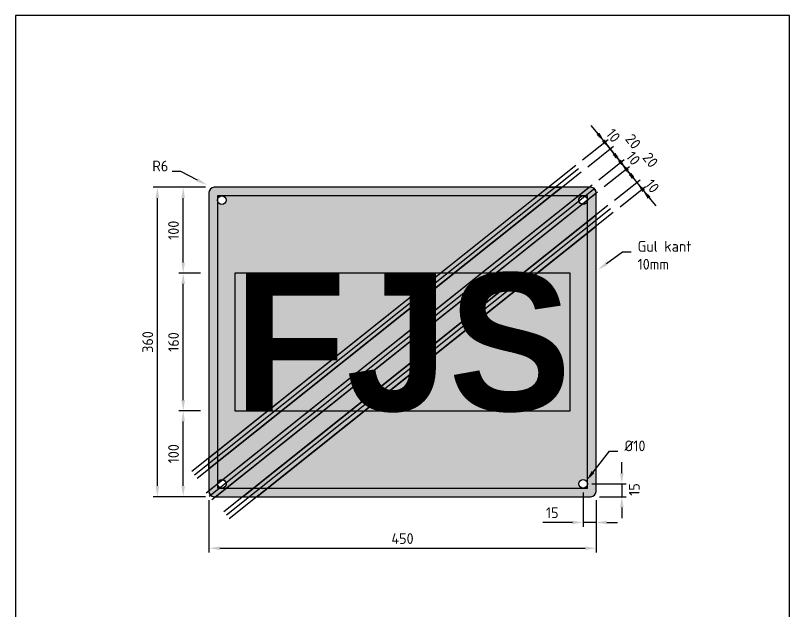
# Model space of a CAD drawing. Header units: millimetres. Extents: x 0 to 900, y 0 to 1385.
# Drawn here: x 0 to 900, y 692 to 1385 of the extents above; entities that cross this region are included whole.
import ezdxf
from ezdxf import colors
from ezdxf.entities.mleader import LeaderData, LeaderLine
from ezdxf.math import Vec2, Vec3

# ---------------------------------------------------------------- set-up
doc = ezdxf.new("R2010")
doc.units = ezdxf.units.MM
for name, color, linetype, plot in [('Diagonal-kontur', 34, 'Continuous', False), ('Hjelpelinjer', 41, 'Continuous', False), ('Skilt-kontur', 4, 'Continuous', False)]:
    doc.layers.add(name, color=color, linetype=linetype, plot=plot)
for name, color, linetype in [('DIM-ISO_1-10', 4, 'Continuous'), ('RAMME', 7, 'Continuous'), ('Skravur-Sort', 250, 'Continuous')]:
    doc.layers.add(name, color=color, linetype=linetype)
for name, color, linetype, true_color in [('Skravur-grå', 7, 'Continuous', 0xd3d3d3), ('Skravur-Gul', 7, 'Continuous', 0xffcc1f), ('Symbol-tekst', 7, 'Continuous', 0xffcc1f)]:
    doc.layers.add(name, color=color, linetype=linetype, true_color=true_color)
doc.styles.add('ISO25', font='ISO3098.shx')
doc.styles.add('Myriad', font='Myrrg.ttf')
doc.dimstyles.new('DIM-ISO_1-5', dxfattribs={"dimscale": 5, "dimtxt": 2.5, "dimasz": 2.5, "dimexe": 1, "dimexo": 2, "dimgap": 1, "dimtad": 1, "dimdec": 0, "dimdsep": 46, "dimtxsty": 'ISO25', "dimcen": 0, "dimclrd": 256, "dimclre": 256, "dimclrt": 2, "dimadec": 0, "dimazin": 0, "dimtp": 0.1, "dimtm": 0.1, "dimtfac": 0.71, "dimtdec": 0, "dimtmove": 0, "dimatfit": 3, "dimfxl": 1, "dimtzin": 0, "dimarcsym": 0})

# ---------------------------------------------------------------- blocks, each defined once
blk = doc.blocks.new('*D9')
at = {"layer": 'Defpoints', "color": 0, "transparency": 16777216}
for p in [(164.9999999999998, 1185), (230.9999999999998, 1185), (230.9999999999998, 825)]:
    blk.add_point(p, dxfattribs=at)
at = {"layer": 'DIM-ISO_1-10', "lineweight": -2, "transparency": 16777216}
for p, q in [((220.9999999999998, 1185), (159.9999999999998, 1185)), ((164.9999999999997, 837.5), (164.9999999999998, 1172.5)), ((220.9999999999998, 825), (159.9999999999997, 825))]:
    blk.add_line(p, q, dxfattribs=at)
at = {"layer": 'DIM-ISO_1-10', "transparency": 16777216}
for points in [[(162.9166666666664, 1172.5), (167.0833333333331, 1172.5), (164.9999999999998, 1185)], [(162.9166666666664, 837.5), (167.0833333333331, 837.5), (164.9999999999997, 825)]]:
    blk.add_solid(points, dxfattribs=at)
at = {"layer": 'DIM-ISO_1-10', "color": 2, "transparency": 16777216, "insert": (153.7499999999996, 1005), "char_height": 12.5, "attachment_point": 5, "rotation": 90, "style": 'ISO25'}
blk.add_mtext('360', dxfattribs=at)
blk = doc.blocks.new('*D10')
at = {"layer": 'Defpoints', "color": 0, "transparency": 16777216}
for p in [(659.9999999999995, 840), (675, 831), (675, 795)]:
    blk.add_point(p, dxfattribs=at)
at = {"layer": 'DIM-ISO_1-10', "lineweight": -2, "transparency": 16777216}
for p, q in [((659.9999999999995, 830), (659.9999999999995, 790)), ((675, 821), (675, 790)), ((647.4999999999995, 795), (613.2322330470331, 795)), ((675, 795), (659.9999999999995, 795)), ((687.5, 795), (700, 795))]:
    blk.add_line(p, q, dxfattribs=at)
at = {"layer": 'DIM-ISO_1-10', "transparency": 16777216}
for points in [[(647.4999999999995, 797.0833333333334), (647.4999999999995, 792.9166666666666), (659.9999999999995, 795)], [(687.5, 797.0833333333334), (687.5, 792.9166666666666), (675, 795)]]:
    blk.add_solid(points, dxfattribs=at)
at = {"layer": 'DIM-ISO_1-10', "color": 2, "transparency": 16777216, "insert": (624.1161165235162, 806.25), "char_height": 12.5, "attachment_point": 5, "style": 'ISO25'}
blk.add_mtext('15', dxfattribs=at)
blk = doc.blocks.new('*D11')
at = {"layer": 'Defpoints', "color": 0, "transparency": 16777216}
for p in [(659.9999999999995, 840), (669, 825), (705.0000000000002, 825)]:
    blk.add_point(p, dxfattribs=at)
at = {"layer": 'DIM-ISO_1-10', "lineweight": -2, "transparency": 16777216}
for p, q in [((705.0000000000002, 852.5), (705.0000000000002, 865)), ((669.9999999999995, 840), (710.0000000000002, 840)), ((705.0000000000002, 840), (705.0000000000002, 825)), ((679, 825), (710.0000000000002, 825)), ((705.0000000000002, 812.5), (705.0000000000002, 800))]:
    blk.add_line(p, q, dxfattribs=at)
at = {"layer": 'DIM-ISO_1-10', "transparency": 16777216}
for points in [[(702.9166666666669, 852.5), (707.0833333333336, 852.5), (705.0000000000002, 840)], [(702.9166666666669, 812.5), (707.0833333333336, 812.5), (705.0000000000002, 825)]]:
    blk.add_solid(points, dxfattribs=at)
at = {"layer": 'DIM-ISO_1-10', "color": 2, "transparency": 16777216, "insert": (719.5103718870887, 833.3512464887099), "char_height": 12.5, "attachment_point": 5, "rotation": 90, "style": 'ISO25'}
blk.add_mtext('15', dxfattribs=at)
blk = doc.blocks.new('*D12')
at = {"layer": 'Defpoints', "color": 0, "transparency": 16777216}
for p in [(194.9999999999998, 925), (224.9999999999998, 925), (230.9999999999998, 825)]:
    blk.add_point(p, dxfattribs=at)
at = {"layer": 'DIM-ISO_1-10', "lineweight": -2, "transparency": 16777216}
for p, q in [((214.9999999999998, 925), (189.9999999999998, 925)), ((194.9999999999998, 837.5), (194.9999999999998, 912.5)), ((220.9999999999998, 825), (189.9999999999997, 825))]:
    blk.add_line(p, q, dxfattribs=at)
at = {"layer": 'DIM-ISO_1-10', "transparency": 16777216}
for points in [[(192.9166666666664, 912.5), (197.0833333333331, 912.5), (194.9999999999998, 925)], [(192.9166666666664, 837.5), (197.0833333333331, 837.5), (194.9999999999997, 825)]]:
    blk.add_solid(points, dxfattribs=at)
at = {"layer": 'DIM-ISO_1-10', "color": 2, "transparency": 16777216, "insert": (183.7499999999996, 875), "char_height": 12.5, "attachment_point": 5, "rotation": 90, "style": 'ISO25'}
blk.add_mtext('100', dxfattribs=at)
blk = doc.blocks.new('*D8')
at = {"layer": 'Defpoints', "color": 0, "transparency": 16777216}
for p in [(194.9999999999998, 1085), (224.9999999999998, 1085), (224.9999999999998, 925)]:
    blk.add_point(p, dxfattribs=at)
at = {"layer": 'DIM-ISO_1-10', "lineweight": -2, "transparency": 16777216}
for p, q in [((214.9999999999998, 1085), (189.9999999999998, 1085)), ((194.9999999999997, 937.5), (194.9999999999998, 1072.5)), ((214.9999999999998, 925), (189.9999999999997, 925))]:
    blk.add_line(p, q, dxfattribs=at)
at = {"layer": 'DIM-ISO_1-10', "transparency": 16777216}
for points in [[(192.9166666666664, 1072.5), (197.0833333333331, 1072.5), (194.9999999999998, 1085)], [(192.9166666666664, 937.5), (197.0833333333331, 937.5), (194.9999999999997, 925)]]:
    blk.add_solid(points, dxfattribs=at)
at = {"layer": 'DIM-ISO_1-10', "color": 2, "transparency": 16777216, "insert": (183.7499999999996, 1005), "char_height": 12.5, "attachment_point": 5, "rotation": 90, "style": 'ISO25'}
blk.add_mtext('160', dxfattribs=at)
blk = doc.blocks.new('*D13')
at = {"layer": 'Defpoints', "color": 0, "transparency": 16777216}
for p in [(194.9999999999998, 1185), (230.9999999999998, 1185), (224.9999999999998, 1085)]:
    blk.add_point(p, dxfattribs=at)
at = {"layer": 'DIM-ISO_1-10', "lineweight": -2, "transparency": 16777216}
for p, q in [((220.9999999999998, 1185), (189.9999999999998, 1185)), ((194.9999999999998, 1097.5), (194.9999999999998, 1172.5)), ((214.9999999999998, 1085), (189.9999999999997, 1085))]:
    blk.add_line(p, q, dxfattribs=at)
at = {"layer": 'DIM-ISO_1-10', "transparency": 16777216}
for points in [[(192.9166666666664, 1172.5), (197.0833333333331, 1172.5), (194.9999999999998, 1185)], [(192.9166666666664, 1097.5), (197.0833333333331, 1097.5), (194.9999999999997, 1085)]]:
    blk.add_solid(points, dxfattribs=at)
at = {"layer": 'DIM-ISO_1-10', "color": 2, "transparency": 16777216, "insert": (183.7499999999996, 1135), "char_height": 12.5, "attachment_point": 5, "rotation": 90, "style": 'ISO25'}
blk.add_mtext('100', dxfattribs=at)
blk = doc.blocks.new('*D14')
at = {"layer": 'Defpoints', "color": 0, "transparency": 16777216}
for p in [(691.370917851429, 1229.707769417317), (651.4045813577345, 1210.594042200135), (657.6440268804158, 1202.779356053559)]:
    blk.add_point(p, dxfattribs=at)
at = {"layer": 'DIM-ISO_1-10', "lineweight": -2, "transparency": 16777216}
for p, q in [((677.3321654253963, 1247.290813247114), (669.5328585220448, 1257.059170930335)), ((659.2192675043111, 1216.833487722817), (689.0388154020361, 1240.642178325234)), ((685.1314723287478, 1237.522455563893), (691.370917851429, 1229.707769417317)), ((665.4587130269923, 1209.01880157624), (695.2782609247173, 1232.827492178658)), ((699.1702247547805, 1219.939411734096), (706.9695316581319, 1210.171054050876))]:
    blk.add_line(p, q, dxfattribs=at)
at = {"layer": 'DIM-ISO_1-10', "transparency": 16777216}
for points in [[(678.9602250392663, 1248.590697731006), (675.7041058115262, 1245.990928763222), (685.1314723287478, 1237.522455563893)], [(700.7982843686505, 1221.239296217988), (697.5421651409104, 1218.639527250205), (691.370917851429, 1229.707769417317)]]:
    blk.add_solid(points, dxfattribs=at)
at = {"layer": 'DIM-ISO_1-10', "color": 2, "transparency": 16777216, "insert": (695.0556086379329, 1245.314072845633), "char_height": 12.5, "attachment_point": 5, "rotation": 308.60476225893046, "style": 'ISO25'}
blk.add_mtext('10', dxfattribs=at)
blk = doc.blocks.new('*D15')
at = {"layer": 'Defpoints', "color": 0, "transparency": 16777216}
for p in [(703.8498088967913, 1214.078397124164), (657.6440268804158, 1202.779356053559), (670.3849002497354, 1187.359157156187)]:
    blk.add_point(p, dxfattribs=at)
at = {"layer": 'DIM-ISO_1-10', "lineweight": -2, "transparency": 16777216}
for p, q in [((683.5716109480776, 1239.476127100537), (675.7723040447261, 1249.244484783758)), ((665.4587130269922, 1209.01880157624), (695.2782609247174, 1232.827492178658)), ((691.3709178514291, 1229.707769417317), (703.8498088967913, 1214.078397124164)), ((678.199586396312, 1193.598602678868), (707.7571519700796, 1217.198119885505)), ((711.6491158001427, 1204.310039440944), (719.4484227034941, 1194.541681757723))]:
    blk.add_line(p, q, dxfattribs=at)
at = {"layer": 'DIM-ISO_1-10', "transparency": 16777216}
for points in [[(685.1996705619476, 1240.776011584429), (681.9435513342075, 1238.176242616646), (691.3709178514291, 1229.707769417317)], [(713.2771754140127, 1205.609923924836), (710.0210561862726, 1203.010154957052), (703.8498088967913, 1214.078397124164)]]:
    blk.add_solid(points, dxfattribs=at)
at = {"layer": 'DIM-ISO_1-10', "color": 2, "transparency": 16777216, "insert": (718.1816992028889, 1238.457709140804), "char_height": 12.5, "attachment_point": 5, "rotation": 308.6047622589305, "style": 'ISO25'}
blk.add_mtext('20', dxfattribs=at)
blk = doc.blocks.new('*D16')
at = {"layer": 'Defpoints', "color": 0, "transparency": 16777216}
for p in [(710.0892544194725, 1206.263710977588), (670.3849002497354, 1187.359157156187), (676.6243457724167, 1179.54447100961)]:
    blk.add_point(p, dxfattribs=at)
at = {"layer": 'DIM-ISO_1-10', "lineweight": -2, "transparency": 16777216}
for p, q in [((696.0505019934398, 1223.846754807385), (688.2511950900882, 1233.615112490605)), ((678.199586396312, 1193.598602678868), (707.7571519700796, 1217.198119885505)), ((684.4390319189932, 1185.783916532291), (713.9965974927608, 1209.383433738928)), ((703.8498088967913, 1214.078397124164), (710.0892544194725, 1206.263710977588)), ((717.888561322824, 1196.495353294367), (725.6878682261754, 1186.726995611147))]:
    blk.add_line(p, q, dxfattribs=at)
at = {"layer": 'DIM-ISO_1-10', "transparency": 16777216}
for points in [[(697.6785616073098, 1225.146639291277), (694.4224423795697, 1222.546870323493), (703.8498088967913, 1214.078397124164)], [(719.5166209366939, 1197.795237778259), (716.2605017089538, 1195.195468810475), (710.0892544194725, 1206.263710977588)]]:
    blk.add_solid(points, dxfattribs=at)
at = {"layer": 'DIM-ISO_1-10', "color": 2, "transparency": 16777216, "insert": (718.3046623678456, 1218.795506064823), "char_height": 12.5, "attachment_point": 5, "rotation": 308.6047622589305, "style": 'ISO25'}
blk.add_mtext('10', dxfattribs=at)
blk = doc.blocks.new('*D17')
at = {"layer": 'Defpoints', "color": 0, "transparency": 16777216}
for p in [(722.5681454648347, 1190.634338684435), (676.6243457724167, 1179.54447100961), (688.8412544938225, 1163.705925320678)]:
    blk.add_point(p, dxfattribs=at)
at = {"layer": 'DIM-ISO_1-10', "lineweight": -2, "transparency": 16777216}
for p, q in [((702.289947516121, 1216.032068660808), (694.4906406127695, 1225.800426344029)), ((684.4390319189932, 1185.783916532291), (713.9965974927608, 1209.383433738928)), ((710.0892544194725, 1206.263710977588), (722.5681454648347, 1190.634338684435)), ((696.655940640399, 1169.945370843359), (726.475488538123, 1193.754061445776)), ((730.3674523681862, 1180.865981001215), (738.1667592715378, 1171.097623317994))]:
    blk.add_line(p, q, dxfattribs=at)
at = {"layer": 'DIM-ISO_1-10', "transparency": 16777216}
for points in [[(703.9180071299911, 1217.3319531447), (700.661887902251, 1214.732184176916), (710.0892544194725, 1206.263710977588)], [(731.9955119820563, 1182.165865485106), (728.7393927543162, 1179.566096517323), (722.5681454648347, 1190.634338684435)]]:
    blk.add_solid(points, dxfattribs=at)
at = {"layer": 'DIM-ISO_1-10', "color": 2, "transparency": 16777216, "insert": (738.2245828641007, 1216.829284467343), "char_height": 12.5, "attachment_point": 5, "rotation": 308.6047622589305, "style": 'ISO25'}
blk.add_mtext('20', dxfattribs=at)
blk = doc.blocks.new('*D18')
at = {"layer": 'Defpoints', "color": 0, "transparency": 16777216}
for p in [(728.807590987516, 1182.819652537858), (688.8412544938225, 1163.705925320678), (695.0807000165036, 1155.891239174101)]:
    blk.add_point(p, dxfattribs=at)
at = {"layer": 'DIM-ISO_1-10', "lineweight": -2, "transparency": 16777216}
for p, q in [((714.7688385614833, 1200.402696367656), (706.9695316581317, 1210.171054050876)), ((696.655940640399, 1169.945370843359), (726.475488538123, 1193.754061445776)), ((722.5681454648347, 1190.634338684435), (728.807590987516, 1182.819652537858)), ((702.89538616308, 1162.130684696782), (732.7149340608044, 1185.939375299199)), ((736.6068978908676, 1173.051294854638), (744.4062047942191, 1163.282937171417))]:
    blk.add_line(p, q, dxfattribs=at)
at = {"layer": 'DIM-ISO_1-10', "transparency": 16777216}
for points in [[(716.3968981753533, 1201.702580851548), (713.1407789476132, 1199.102811883764), (722.5681454648347, 1190.634338684435)], [(738.2349575047376, 1174.35117933853), (734.9788382769975, 1171.751410370746), (728.807590987516, 1182.819652537858)]]:
    blk.add_solid(points, dxfattribs=at)
at = {"layer": 'DIM-ISO_1-10', "color": 2, "transparency": 16777216, "insert": (740.3404047510064, 1186.453478220109), "char_height": 12.5, "attachment_point": 5, "rotation": 308.6047622589305, "style": 'ISO25'}
blk.add_mtext('10', dxfattribs=at)
blk = doc.blocks.new('*D19')
at = {"layer": 'Defpoints', "color": 0, "transparency": 16777216}
for p in [(224.9999999999998, 831), (675, 831), (675, 765)]:
    blk.add_point(p, dxfattribs=at)
at = {"layer": 'DIM-ISO_1-10', "lineweight": -2, "transparency": 16777216}
for p, q in [((224.9999999999998, 821), (224.9999999999998, 760)), ((675, 821), (675, 760)), ((237.4999999999998, 765), (662.5, 765))]:
    blk.add_line(p, q, dxfattribs=at)
at = {"layer": 'DIM-ISO_1-10', "transparency": 16777216}
for points in [[(237.4999999999998, 767.0833333333334), (237.4999999999998, 762.9166666666666), (224.9999999999998, 765)], [(662.5, 767.0833333333334), (662.5, 762.9166666666666), (675, 765)]]:
    blk.add_solid(points, dxfattribs=at)
at = {"layer": 'DIM-ISO_1-10', "color": 2, "transparency": 16777216, "insert": (449.9999999999999, 776.25), "char_height": 12.5, "attachment_point": 5, "style": 'ISO25'}
blk.add_mtext('450', dxfattribs=at)

msp = doc.modelspace()

# ---------------------------------------------------------------- hatches: boundary and pattern name
at = {"layer": 'Skravur-grå'}
h = msp.add_hatch(color=256, dxfattribs=at)
h.dxf.hatch_style = 1
h.paths.add_polyline_path([(234.9999999999998, 1175), (234.9999999999998, 835), (665, 835), (665, 1175)])
edge = h.paths.add_edge_path(flags=16)
edge.add_arc((240, 1170), 5, 0, 360)
edge = h.paths.add_edge_path(flags=16)
edge.add_arc((240.0000000000002, 840), 5, 0, 360)
edge = h.paths.add_edge_path(flags=17)
edge.add_arc((659.9999999999995, 840), 5, 0, 360)
edge = h.paths.add_edge_path(flags=17)
edge.add_arc((660, 1170), 5, 0, 360)
at = {"layer": 'Skravur-Gul'}
h = msp.add_hatch(color=256, dxfattribs=at)
h.dxf.hatch_style = 1
edge = h.paths.add_edge_path()
edge.add_line((224.9999999999998, 1179), (224.9999999999998, 831))
edge.add_arc((230.9999999999998, 831), 6, 180, 270)
edge.add_line((230.9999999999998, 825), (669, 825))
edge.add_arc((669, 831), 6, 270, 360)
edge.add_line((675, 831), (675, 1179))
edge.add_arc((669, 1179), 6, 0, 90)
edge.add_line((669, 1185), (230.9999999999998, 1185))
edge.add_arc((230.9999999999998, 1179), 6, 90, 180)
h.paths.add_polyline_path([(234.9999999999998, 1175), (234.9999999999998, 835), (665, 835), (665, 1175)], flags=16)
at = {"layer": 'Skravur-Sort'}
h = msp.add_hatch(color=256, dxfattribs=at)
h.dxf.hatch_style = 1
edge = h.paths.add_edge_path()
edge.add_line((232.5698611435693, 825), (658.6429654469829, 1165.187676525636))
edge.add_arc((660.0000000417853, 1170.000000017881), 5.000000028551025, 152.0836548627396, 254.25199620574722, ccw=False)
edge.add_arc((660, 1170), 5, 90, 152.0836544575021, ccw=False)
edge.add_arc((660.0000000000003, 1170), 4.999999999999773, 2.957527906875214, 90.00000000000392, ccw=False)
edge.add_line((664.9933402793353, 1170.25797839981), (675, 1178.247551751831))
edge.add_arc((669.0328224003183, 1178.987240956464), 6.012848628195517, 352.9336821679137, 450.3127626300947)
edge.add_line((669, 1185), (667.4301388564304, 1185))
edge.add_line((667.4301388564304, 1185), (241.3570345530172, 844.8123234743643))
edge.add_arc((240, 840), 5.00000000000009, -46.5265050277614, 74.25199661098401, ccw=False)
edge.add_arc((240.0000000000002, 839.9999999999999), 4.999999999999954, 182.957527906875, 313.4734949722378, ccw=False)
edge.add_line((235.006659720665, 839.7420216001902), (224.9999999999998, 831.7524482481683))
edge.add_arc((231.0304139985441, 831.0689487956429), 6.069025003692303, 173.533575110961, 269.7128696870527)
edge.add_line((230.9999999999998, 825), (232.5698611435693, 825))
h = msp.add_hatch(color=256, dxfattribs=at)
h.dxf.hatch_style = 1
h.paths.add_polyline_path([(224.9999999999998, 870.1417059065111), (619.34894335445, 1185), (635.3760085217772, 1185), (224.9999999999998, 857.3452866870637)])
h = msp.add_hatch(color=256, dxfattribs=at)
h.dxf.hatch_style = 1
h.paths.add_polyline_path([(280.6510566455498, 825), (675, 1139.858294093489), (675, 1152.654713312936), (264.6239914782231, 825)])

# ---------------------------------------------------------------- linework, layer by layer
at = {"layer": 'Diagonal-kontur'}
msp.add_lwpolyline([(232.5698611435693, 825), (658.6429654469829, 1165.187676525636, -0.4778774857396095), (655.5818394927212, 1172.340909594991, -0.2777176679297647), (660, 1175, -0.3991743783882504), (664.9933402793353, 1170.25797839981), (675, 1178.247551751831, 0.4524583306956689), (669, 1185), (667.4301388564304, 1185), (241.3570345530172, 844.8123234743643, -0.5818883255078938), (243.4400947193309, 836.3715363689251, -0.6402398650910751), (235.006659720665, 839.7420216001902), (224.9999999999998, 831.7524482481683, 0.4461664105094717), (230.9999999999998, 825)], format="xyb", close=True, dxfattribs=at)
for points in [[(224.9999999999998, 870.1417059065111), (619.34894335445, 1185), (635.3760085217772, 1185), (224.9999999999998, 857.3452866870637)], [(280.6510566455498, 825), (675, 1139.858294093489), (675, 1152.654713312936), (264.6239914782231, 825)]]:
    msp.add_lwpolyline(points, close=True, dxfattribs=at)
at = {"layer": 'Hjelpelinjer'}
for p, q in [((651.4045813577345, 1210.594042200135), (204.9192999834963, 854.1087608258988)), ((654.5243041190752, 1206.686699126847), (208.039022744837, 850.2014177526107)), ((657.6440268804158, 1202.779356053559), (211.1587455061776, 846.2940746793226)), ((670.3849002497354, 1187.359157156187), (221.8992707459474, 829.2767466143004)), ((673.5046230110761, 1183.451814082898), (225.0189935072881, 825.3694035410123)), ((676.6243457724167, 1179.54447100961), (228.1387162686287, 821.4620604677242)), ((688.8412544938224, 1163.705925320678), (242.3559731195842, 807.220643946441)), ((691.960977255163, 1159.798582247389), (245.4756958809248, 803.3133008731529)), ((695.0807000165037, 1155.891239174101), (248.5954186422655, 799.4059577998648))]:
    msp.add_line(p, q, dxfattribs=at)
msp.add_lwpolyline([(224.9999999999998, 1179), (224.9999999999998, 831, 0.4142135623730951), (230.9999999999998, 825), (669, 825, 0.4142135623730951), (675, 831), (675, 1179, 0.4142135623730951), (669, 1185), (230.9999999999998, 1185, 0.4142135623730951)], format="xyb", close=True, dxfattribs=at)
for points in [[(234.9999999999998, 1175), (234.9999999999998, 835), (665, 835), (665, 1175)], [(255, 925), (645, 925), (645, 1085), (255, 1085)]]:
    msp.add_lwpolyline(points, close=True, dxfattribs=at)
at = {"layer": 'RAMME'}
msp.add_lwpolyline([(0, 0), (900, 0), (900, 1385), (0, 1385)], close=True, dxfattribs=at)
at = {"layer": 'Skilt-kontur'}
for centre in [(240, 1170), (660, 1170), (240.0000000000002, 840), (659.9999999999995, 840)]:
    msp.add_circle(centre, 5, dxfattribs=at)

# ---------------------------------------------------------------- texts
at = {"layer": 'Symbol-tekst', "insert": (449.9999999999999, 1084.999999999998), "char_height": 160, "attachment_point": 2, "style": 'Myriad'}
msp.add_mtext_dynamic_manual_height_columns('{\\fNSBMyriad Bold|b0|i0|c0|p2;FJS}', width=300, gutter_width=1.25, heights=[0], dxfattribs=at)

# ---------------------------------------------------------------- dimensions: what is measured, and where the dimension line sits
at = {"layer": 'DIM-ISO_1-10'}
for base, p1, p2, angle, override, picture, middle, dimtype in [((691.370917851429, 1229.707769417317), (651.4045813577345, 1210.594042200135), (657.6440268804158, 1202.779356053559), 308.60476225893296, {"dimtmove": 2, "dimatfit": 2}, '*D14', (695.0556086379329, 1245.314072845633), 161), ((703.8498088967913, 1214.078397124164), (657.6440268804158, 1202.779356053559), (670.3849002497354, 1187.359157156187), 128.6047622589305, {"dimtmove": 2, "dimatfit": 2}, '*D15', (718.1816992028889, 1238.457709140804), 160), ((710.0892544194725, 1206.263710977588), (670.3849002497354, 1187.359157156187), (676.6243457724167, 1179.54447100961), 128.6047622589305, {"dimtmove": 2, "dimatfit": 2}, '*D16', (718.3046623678456, 1218.795506064823), 160), ((722.5681454648347, 1190.634338684435), (676.6243457724167, 1179.54447100961), (688.8412544938224, 1163.705925320678), 128.6047622589305, {"dimtmove": 2, "dimatfit": 2}, '*D17', (738.2245828641007, 1216.829284467343), 160), ((728.807590987516, 1182.819652537858), (688.8412544938224, 1163.705925320678), (695.0807000165037, 1155.891239174101), 128.6047622589305, {"dimtmove": 2, "dimatfit": 2}, '*D18', (740.3404047510064, 1186.453478220109), 160), ((705.0000000000002, 825), (659.9999999999995, 840), (669, 825), 90, {"dimtmove": 2}, '*D11', (719.5103718870887, 833.3512464887099), 160)]:
    dim = msp.add_linear_dim(base=base, p1=p1, p2=p2, angle=angle, dimstyle='DIM-ISO_1-5', override=override, dxfattribs=at)
    dim.commit()
    dim.dimension.update_dxf_attribs({"geometry": picture, "text_midpoint": middle, "dimtype": dimtype})
for base, p2, picture, middle in [((164.9999999999998, 1185), (230.9999999999998, 1185), '*D9', (153.7499999999996, 1005)), ((194.9999999999998, 925), (224.9999999999998, 925), '*D12', (183.7499999999996, 875))]:
    dim = msp.add_linear_dim(base=base, p1=(230.9999999999998, 825), p2=p2, angle=90, dimstyle='DIM-ISO_1-5', dxfattribs=at)
    dim.commit()
    dim.dimension.update_dxf_attribs({"geometry": picture, "text_midpoint": middle})
for base, p1, p2, picture, middle in [((194.9999999999998, 1185), (224.9999999999998, 1085), (230.9999999999998, 1185), '*D13', (183.7499999999996, 1135)), ((194.9999999999998, 1085), (224.9999999999998, 925), (224.9999999999998, 1085), '*D8', (183.7499999999996, 1005))]:
    dim = msp.add_linear_dim(base=base, p1=p1, p2=p2, angle=90, dimstyle='DIM-ISO_1-5', override={"dimtmove": 1}, dxfattribs=at)
    dim.commit()
    dim.dimension.update_dxf_attribs({"geometry": picture, "text_midpoint": middle})
dim = msp.add_linear_dim(base=(675, 795), p1=(659.9999999999995, 840), p2=(675, 831), dimstyle='DIM-ISO_1-5', dxfattribs=at)
dim.commit()
dim.dimension.update_dxf_attribs({"geometry": '*D10', "text_midpoint": (624.1161165235162, 795), "dimtype": 160})
dim = msp.add_linear_dim(base=(675, 765), p1=(224.9999999999998, 831), p2=(675, 831), dimstyle='DIM-ISO_1-5', dxfattribs=at)
dim.commit()
dim.dimension.update_dxf_attribs({"geometry": '*D19', "text_midpoint": (449.9999999999999, 776.25)})

# ---------------------------------------------------------------- leaders
ml = msp.add_multileader_mtext('Standard', dxfattribs=at)
ml.set_content('R6', color=2, style='ISO25')
ml.set_leader_properties()
ml.build(insert=Vec2(0, 0))
ml.multileader.update_dxf_attribs({"text_left_attachment_type": 7, "text_right_attachment_type": 7, "text_top_attachment_type": 10, "text_bottom_attachment_type": 10, "dogleg_length": 2, "arrow_head_size": 12.5, "scale": 5})
ctx = ml.context
ctx.base_point, ctx.scale, ctx.char_height, ctx.arrow_head_size, ctx.landing_gap_size, ctx.plane_origin = Vec3(151.6623395192901, 1203.554894561637), 5, 12.5, 12.5, 7.5, Vec3(222.676363419265, 1187.741647655102)
ctx.left_attachment, ctx.right_attachment, ctx.top_attachment, ctx.bottom_attachment = 7, 7, 10, 10
notes = []
notes.append((ctx, [(0, (1, 1, 0), (192.1801064722565, 1203.554894561637), (-1, 0), 10, [(0, [(222.676363419265, 1187.741647655102)], 0, [])])]))
ctx.mtext.insert, ctx.mtext.flow_direction = Vec3(159.1623395192901, 1216.054894561637), 5
ml = msp.add_multileader_mtext('Standard', dxfattribs=at)
ml.set_content('Gul kant\\P10mm ', color=2, style='ISO25')
ml.set_leader_properties()
ml.build(insert=Vec2(0, 0))
ml.multileader.update_dxf_attribs({"text_left_attachment_type": 7, "text_right_attachment_type": 7, "text_top_attachment_type": 10, "text_bottom_attachment_type": 10, "dogleg_length": 2, "arrow_head_size": 12.5, "scale": 5})
ctx = ml.context
ctx.base_point, ctx.scale, ctx.char_height, ctx.arrow_head_size, ctx.landing_gap_size, ctx.plane_origin = Vec3(715.8576750902757, 1110.087141444219), 5, 12.5, 12.5, 7.5, Vec3(677.3236365807347, 1088.954973361404)
ctx.left_attachment, ctx.right_attachment, ctx.top_attachment, ctx.bottom_attachment = 7, 7, 10, 10
notes.append((ctx, [(0, (1, 1, 0), (705.8576750902757, 1110.087141444219), (1, 0), 10, [(0, [(677.3236365807347, 1088.954973361404)], 0, [])])]))
ctx.mtext.insert, ctx.mtext.flow_direction = Vec3(723.3576750902757, 1122.587141444219), 5
ml = msp.add_multileader_mtext('Standard', dxfattribs=at)
ml.set_content('%%C10 ', color=2, style='ISO25')
ml.set_leader_properties()
ml.build(insert=Vec2(0, 0))
ml.multileader.update_dxf_attribs({"text_left_attachment_type": 7, "text_right_attachment_type": 7, "text_top_attachment_type": 10, "text_bottom_attachment_type": 10, "dogleg_length": 2, "arrow_head_size": 12.5, "scale": 5})
ctx = ml.context
ctx.base_point, ctx.scale, ctx.char_height, ctx.arrow_head_size, ctx.landing_gap_size, ctx.plane_origin = Vec3(700.5321085316427, 877.8725812789489), 5, 12.5, 12.5, 7.5, Vec3(663.9035191641374, 843.7061180528535)
ctx.left_attachment, ctx.right_attachment, ctx.top_attachment, ctx.bottom_attachment = 7, 7, 10, 10
notes.append((ctx, [(0, (1, 1, 0), (690.5321085316427, 877.8725812789489), (1, 0), 10, [(0, [(663.9035191641374, 843.7061180528535)], 0, [])])]))
ctx.mtext.insert, ctx.mtext.flow_direction = Vec3(708.0321085316427, 890.3725812789489), 5
for ctx, leaders in notes:
    for number, flags, end, landing, length, lines in leaders:
        leader = LeaderData()
        leader.index, (leader.has_last_leader_line, leader.has_dogleg_vector, leader.attachment_direction) = number, flags
        leader.last_leader_point, leader.dogleg_vector, leader.dogleg_length = Vec3(end), Vec3(landing), length
        for number, points, colour, breaks in lines:
            line = LeaderLine()
            line.index, line.vertices, line.color, line.breaks = number, Vec3.list(points), colors.encode_raw_color(colour), breaks
            leader.lines.append(line)
        ctx.leaders.append(leader)

doc.saveas('drawing.dxf')
